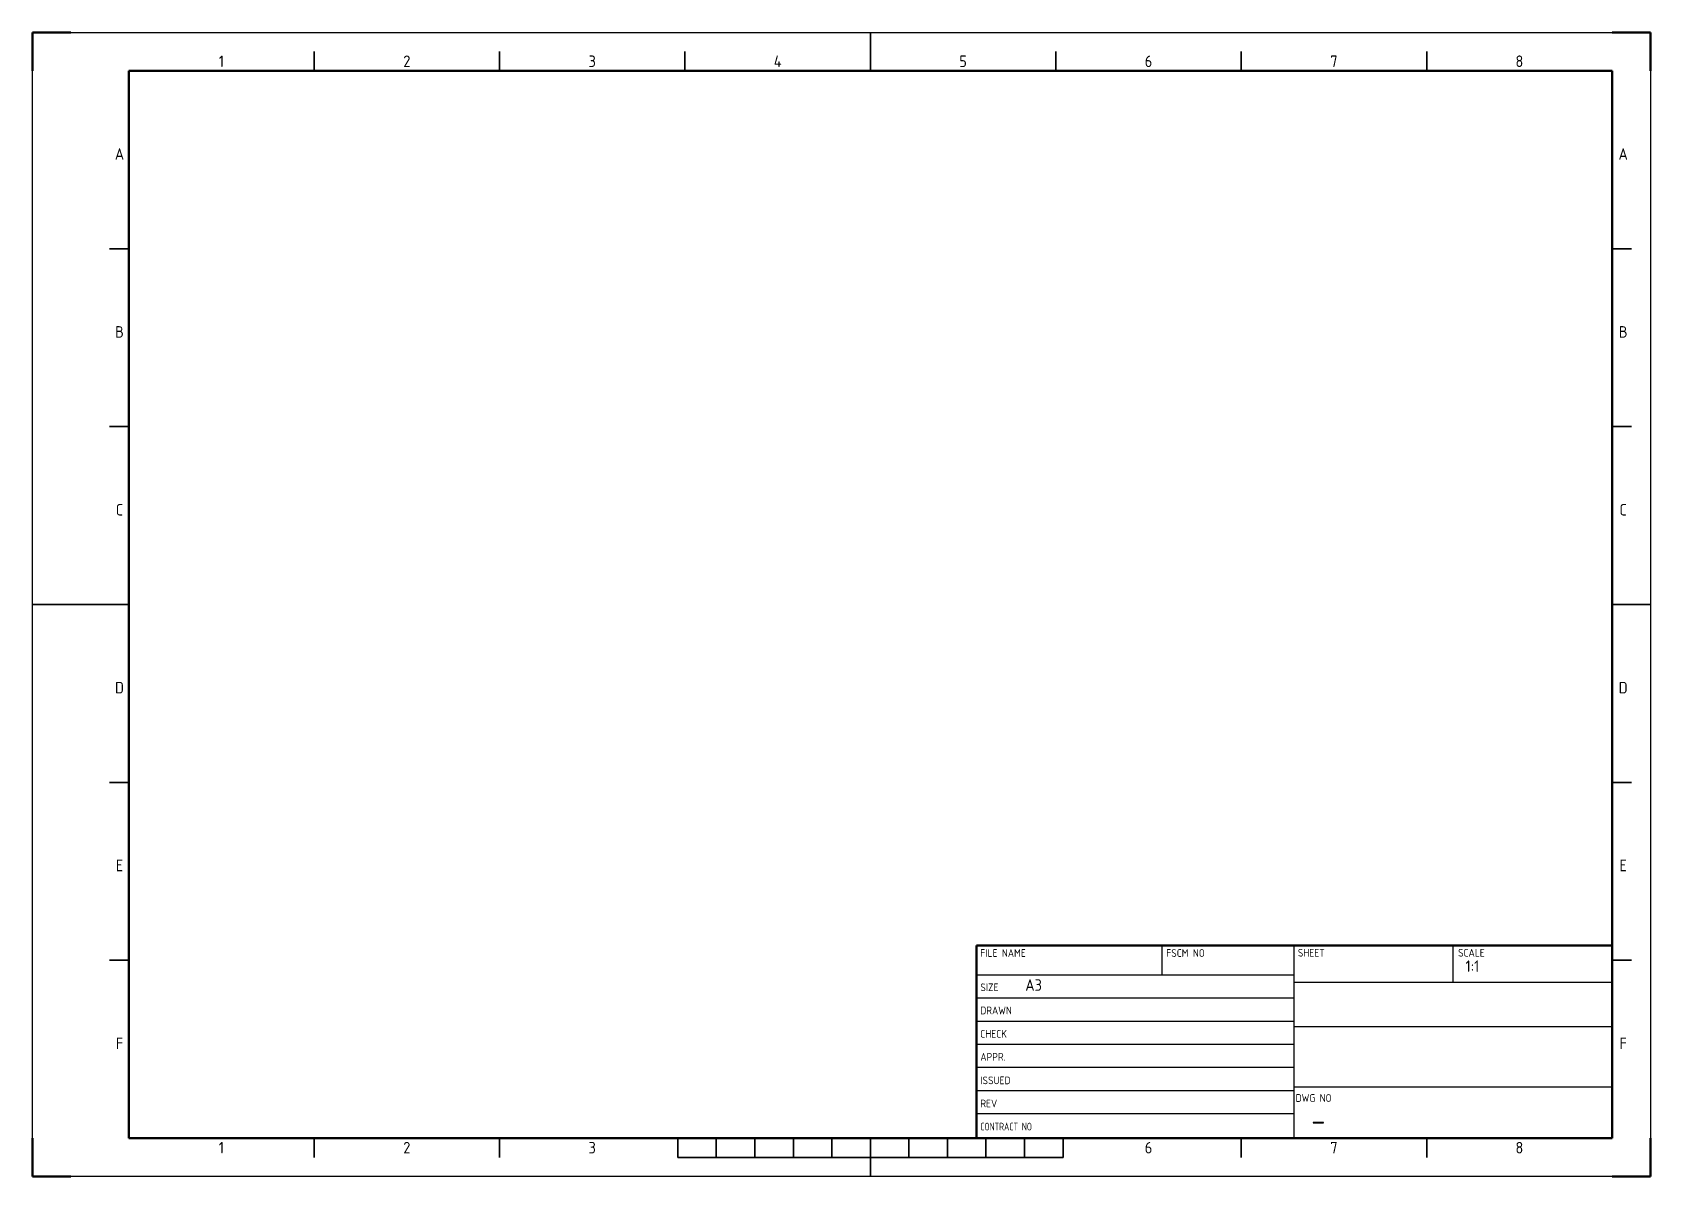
# Paper-space layout 'Layout1' of a CAD drawing. Header units: millimetres. Extents: x -20 to 400, y -8 to 290.
import ezdxf
from ezdxf.enums import TextEntityAlignment as Align

# ---------------------------------------------------------------- set-up
doc = ezdxf.new("R2010")
doc.units = ezdxf.units.MM
doc.linetypes.add('Durchgehend', pattern=[0])
doc.layers.get('0').update_dxf_attribs({"linetype": 'Durchgehend'})
doc.layers.add('AM_0', color=7, linetype='Durchgehend', lineweight=50)
doc.layers.add('AM_BOR', color=7, linetype='Durchgehend', lineweight=50)
doc.styles.add('ACJISTS', font='isocp.shx')

# ---------------------------------------------------------------- blocks, each defined once
blk = doc.blocks.new('JIS_A3')
for p, q in [((25, 10), (25, 287)), ((25, 287), (410, 287)), ((410, 287), (410, 10)), ((410, 10), (25, 10))]:
    blk.add_line(p, q)
at = {"layer": 'AM_BOR'}
for p, q in [((0, 297), (10, 297)), ((0, 287), (0, 297)), ((410, 297), (420, 297)), ((420, 297), (420, 287)), ((0, 0), (0, 10)), ((420, 10), (420, 0)), ((10, 0), (0, 0)), ((420, 0), (410, 0))]:
    blk.add_line(p, q, dxfattribs=at)
at = {"layer": 'AM_BOR', "color": 12, "lineweight": 25}
for p, q in [((0, 297), (420, 297)), ((0, 0), (0, 297)), ((420, 297), (420, 0)), ((420, 0), (0, 0))]:
    blk.add_line(p, q, dxfattribs=at)
at = {"layer": 'AM_BOR', "color": 140, "lineweight": 35}
for p, q in [((217.5, 287), (217.5, 297)), ((73.12, 287), (73.12, 292)), ((121.25, 287), (121.25, 292)), ((169.38, 287), (169.38, 292)), ((265.62, 287), (265.62, 292)), ((313.75, 287), (313.75, 292)), ((361.88, 287), (361.88, 292)), ((25, 240.83), (20, 240.83)), ((410, 240.83), (415, 240.83)), ((25, 194.67), (20, 194.67)), ((410, 194.67), (415, 194.67)), ((25, 148.5), (0, 148.5)), ((410, 148.5), (420, 148.5)), ((25, 102.33), (20, 102.33)), ((410, 102.33), (415, 102.33)), ((25, 56.17), (20, 56.17)), ((410, 56.17), (415, 56.17)), ((73.12, 10), (73.12, 5)), ((121.25, 10), (121.25, 5)), ((167.5, 5), (167.5, 10)), ((177.5, 5), (177.5, 10)), ((187.5, 5), (187.5, 10)), ((197.5, 5), (197.5, 10)), ((207.5, 5), (207.5, 10)), ((217.5, 10), (217.5, 0)), ((227.5, 5), (227.5, 10)), ((237.5, 5), (237.5, 10)), ((247.5, 5), (247.5, 10)), ((257.5, 5), (257.5, 10)), ((267.5, 5), (267.5, 10)), ((313.75, 10), (313.75, 5)), ((361.88, 10), (361.88, 5)), ((167.5, 5), (267.5, 5))]:
    blk.add_line(p, q, dxfattribs=at)
at = {"layer": 'AM_BOR', "color": 12, "lineweight": 25, "style": 'ACJISTS'}
for s, p in [('1', (49.06, 288)), ('2', (97.19, 288)), ('3', (145.31, 288)), ('4', (193.44, 288)), ('5', (241.56, 288)), ('6', (289.69, 288)), ('7', (337.81, 288)), ('8', (385.94, 288)), ('A', (22.61, 263.92)), ('A', (412.87, 263.92)), ('B', (22.61, 217.75)), ('B', (412.87, 217.75)), ('C', (22.61, 171.58)), ('C', (412.87, 171.58)), ('D', (22.61, 125.42)), ('D', (412.87, 125.42)), ('E', (22.61, 79.25)), ('E', (412.87, 79.25)), ('F', (22.61, 33.08)), ('F', (412.87, 33.08)), ('1', (49.06, 6.02)), ('2', (97.19, 6.02)), ('3', (145.31, 6.02)), ('6', (289.69, 6.02)), ('7', (337.81, 6.02)), ('8', (385.94, 6.02))]:
    blk.add_text(s, height=3, dxfattribs=at).set_placement(p, align=Align.CENTER)
blk = doc.blocks.new('JIS_TITLEA')
for p, q in [((0, 50), (-165, 50)), ((-165, 0), (-165, 50)), ((0, 0), (0, 50)), ((0, 0), (-165, 0))]:
    blk.add_line(p, q)
at = {"layer": 'AM_BOR', "color": 12, "lineweight": 25}
for p, q in [((-116.86, 50), (-116.86, 42.38)), ((-82.5, 0), (-82.5, 50)), ((-41.25, 40.35), (-41.25, 50)), ((-165, 42.38), (-82.5, 42.38)), ((-165, 42), (-165, 30)), ((0, 40.35), (-82.5, 40.35)), ((-165, 36.38), (-82.5, 36.38)), ((-165, 30.38), (-82.5, 30.38)), ((-82.5, 29.01), (0, 29.01)), ((-165, 24.38), (-82.5, 24.38)), ((-165, 18.38), (-82.5, 18.38)), ((-82.5, 13.29), (0, 13.29)), ((-165, 12.38), (-82.5, 12.38)), ((-165, 6.38), (-82.5, 6.38))]:
    blk.add_line(p, q, dxfattribs=at)
at = {"layer": 'AM_BOR', "color": 12, "lineweight": 25, "style": 'ACJISTS'}
for s, p in [('FILE NAME', (-163.97, 47.04)), ('FSCM NO', (-115.7, 47.04)), ('SHEET', (-81.55, 47.11)), ('SCALE', (-39.97, 47.11)), ('SIZE', (-163.97, 38.14)), ('DRAWN', (-163.97, 32.14)), ('CHECK', (-163.97, 26.05)), ('APPR.', (-163.97, 20.08)), ('ISSUED', (-163.97, 13.99)), ('REV', (-163.97, 7.99)), ('DWG NO', (-82.12, 9.41))]:
    blk.add_text(s, height=2, dxfattribs=at).set_placement(p)
at = {"layer": 'AM_BOR', "color": 12, "lineweight": 25, "style": 'ACJISTS', "width": 0.683519}
blk.add_text('CONTRACT NO', height=2, dxfattribs=at).set_placement((-163.97, 1.99))
at = {"layer": 'AM_BOR', "color": 140, "lineweight": 35, "style": 'ACJISTS'}
for tag, p, height in [('GEN-TITLE-DWG{13.6}', (-161.69, 43.04), 3), ('GEN-TITLE-FSCM{8.6}', (-113.32, 43.04), 3), ('GEN-TITLE-SHEET{11.8}', (-79.67, 43.11), 3), ('GEN-TITLE-SCA{12.7}', (-38.05, 43.13), 3), ('GEN-TITLE-SIZ{22.6}', (-152.3, 38.23), 3), ('GEN-TITLE-DAT{7.1}', (-152.3, 32.23), 3), ('GEN-TITLE-NAME{14.9}', (-129.04, 32.23), 3), ('GEN-TITLE-DACT{21}', (-78.21, 33.14), 3.5), ('GEN-TITLE-CHKD{7.1}', (-152.3, 26.14), 3), ('GEN-TITLE-CHKM{14.9}', (-129.04, 26.14), 3), ('GEN-TITLE-DES1{12.3}', (-78.24, 20.94), 6), ('GEN-TITLE-APPD{7.1}', (-152.3, 20.17), 3), ('GEN-TITLE-APPM{14.9}', (-129.04, 20.17), 3), ('GEN-TITLE-ISSD{7.1}', (-152.3, 14.08), 3), ('GEN-TITLE-ISSM{14.9}', (-129.04, 14.08), 3), ('GEN-TITLE-DES2{24.5}', (-78.21, 15.44), 3), ('GEN-TITLE-REV{22.6}', (-152.3, 8.08), 3), ('GEN-TITLE-CTRN{19.4}', (-152.3, 2.08), 3.5)]:
    blk.add_attdef(tag, p, '', height=height, dxfattribs=at)
at = {"layer": 'AM_BOR', "style": 'ACJISTS'}
blk.add_attdef('GEN-TITLE-NR{12.3}', (-78.08, 1.63), '', height=6, dxfattribs=at)

psp = doc.layouts.get("Layout1")

# ---------------------------------------------------------------- block references
at = {"layer": 'AM_0', "lineweight": 0}
psp.add_blockref('JIS_A3', (-20, -7.5), dxfattribs=at)
psp.add_blockref('JIS_TITLEA', (390, 2.5), dxfattribs=at).add_auto_attribs({'GEN-TITLE-SCA{12.7}': '1:1', 'GEN-TITLE-NR{12.3}': '-', 'GEN-TITLE-SIZ{22.6}': 'A3'})

doc.saveas('drawing.dxf')
